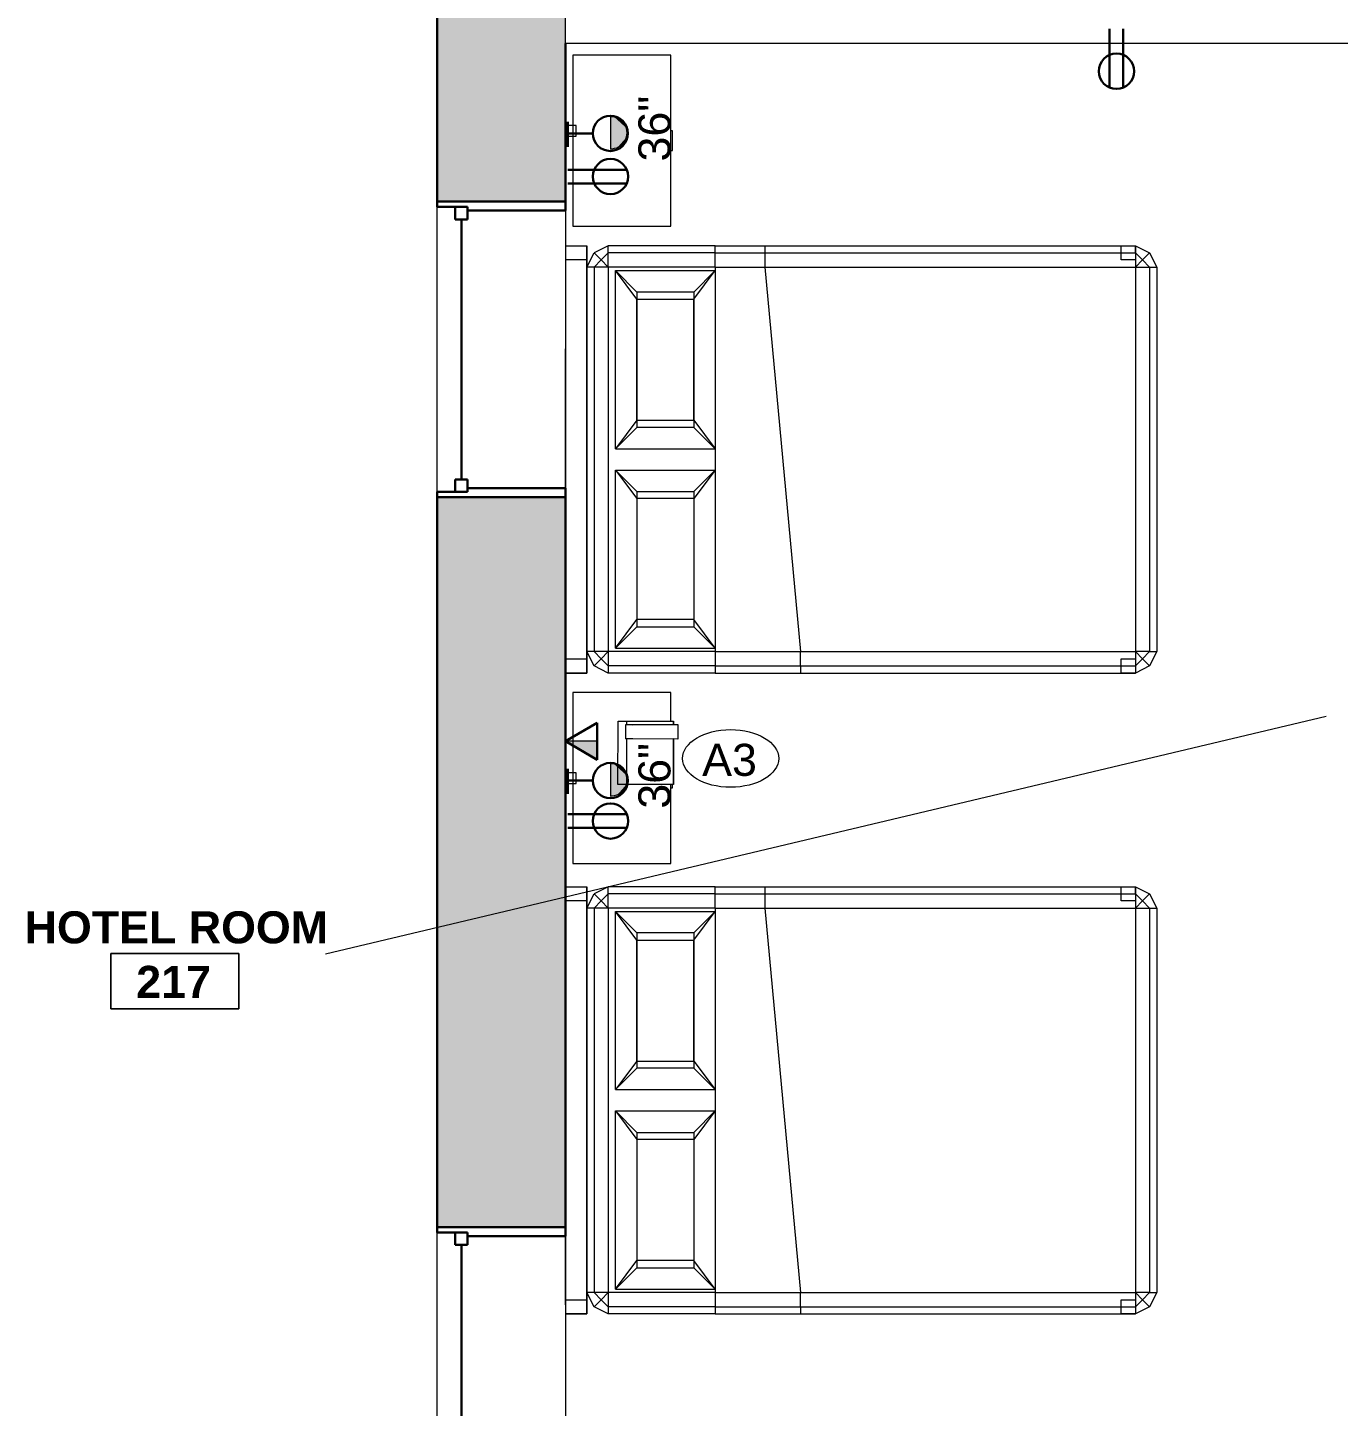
# Model space of a CAD drawing. Header units: inches. Extents: x -1176 to 1507, y -2563 to 978.
# Drawn here: x -1092.6 to -908.6, y -987.6 to -794 of the extents above; entities that cross this region are included whole.
import ezdxf

# ---------------------------------------------------------------- set-up
doc = ezdxf.new("R2010")
doc.units = ezdxf.units.IN
doc.header["$MEASUREMENT"] = 0
for name, color, linetype, lineweight in [('A-ANNO-NOTE', 131, 'Continuous', 40), ('A-AREA-IDEN', 2, 'Continuous', 9), ('A-GLAZ', 151, 'Continuous', 18), ('A-WALL', 113, 'Continuous', 18), ('A-WALL-PATT', 111, 'Continuous', 18), ('E-ELEC-FIXT', 91, 'Continuous', 9), ('G-IMPT', 8, 'Continuous', 9), ('I-FURN', 30, 'Continuous', 9), ('Q-SPCQ', 91, 'Continuous', 9), ('Q-SPCQ-IDEN', 132, 'Continuous', 9)]:
    doc.layers.add(name, color=color, linetype=linetype, lineweight=lineweight)
doc.styles.add('Arial', font='arial.ttf', dxfattribs={"height": 4.5})
doc.styles.add('Swis721 Lt BT', font='swissl.ttf', dxfattribs={"height": 4.5})
doc.styles.add('Swis721 Lt BT_B', font='', dxfattribs={"height": 4.5})
doc.styles.get('Swis721 Lt BT_B').set_extended_font_data('Swis721 Lt BT', bold=True)

# ---------------------------------------------------------------- blocks, each defined once
blk = doc.blocks.new('Double Hung - medium 5ft 3_51_2_-6826450-2nd Floor Power _ Signal')
at = {"layer": 'A-GLAZ', "color": 8, "lineweight": 30}
for p, q in [((-20.75, 9), (-20, 9)), ((-20, 4.75), (-20, 9)), ((20, 4.75), (20, 9)), ((20.75, 9), (20, 9)), ((-20, 6.5), (-20, 4.75)), ((-20, 6.5), (-18.25, 6.5)), ((-18.25, 6.5), (-18.25, 4.75)), ((18.25, 6.5), (18.25, 4.75)), ((20, 6.5), (18.25, 6.5)), ((20, 6.5), (20, 4.75)), ((-20, 4.75), (-18.25, 4.75)), ((-20, 4.75), (-19.5, 4.75)), ((-19.5, -9), (-19.5, 4.75)), ((-18.25, 5.625), (18.25, 5.625)), ((20, 4.75), (18.25, 4.75)), ((19.5, 4.75), (20, 4.75)), ((19.5, 4.75), (19.5, -9)), ((-19.5, -9), (-20.75, -9)), ((19.5, -9), (20.75, -9))]:
    blk.add_line(p, q, dxfattribs=at)
blk = doc.blocks.new('Bed_762 - 12ZBED04_dwg-6546853-2nd Floor Power _ Signal')
at = {"layer": 'G-IMPT'}
for p, q in [((0, 60), (3, 60)), ((0, 60), (3, 60)), ((0, 60), (3, 60)), ((0, 60), (3, 60)), ((3, 60), (3, 0)), ((3, 60), (3, 58)), ((3, 60), (3, 58)), ((3, 57), (3, 60)), ((3, 60), (3, 0)), ((3, 57), (4, 59)), ((3, 57), (4, 59)), ((6, 60), (4, 59)), ((6, 60), (4, 59)), ((5, 58), (4, 59)), ((6, 59), (5, 58)), ((21, 60), (6, 60)), ((21, 60), (6, 60)), ((6, 59), (6, 60)), ((6, 57), (6, 59)), ((21, 59), (6, 59)), ((21, 60), (28, 60)), ((21, 60), (28, 60)), ((21, 59), (21, 60)), ((21, 57), (21, 59)), ((21, 59), (28, 59)), ((28, 60), (80, 60)), ((28, 60), (80, 60)), ((28, 60), (28, 59)), ((28, 59), (28, 57)), ((28, 59), (80, 59)), ((78, 58), (78, 60)), ((78, 58), (78, 60)), ((78, 60), (80, 60)), ((78, 60), (80, 60)), ((80, 60), (82, 59)), ((80, 60), (82, 59)), ((80, 59), (80, 60)), ((80, 60), (80, 58)), ((80, 60), (80, 58)), ((80, 59), (80, 57)), ((80, 59), (81, 58)), ((81, 58), (82, 59)), ((82, 59), (83, 57)), ((82, 59), (83, 57)), ((3, 58), (0, 58)), ((3, 58), (0, 58)), ((3, 57), (3, 3)), ((3, 57), (3, 3)), ((4, 57), (3, 57)), ((3, 3), (3, 57)), ((4, 57), (5, 58)), ((6, 57), (4, 57)), ((4, 57), (4, 3)), ((6, 57), (5, 58)), ((21, 57), (6, 57)), ((6, 57), (6, 3)), ((7, 31.5), (7, 56.5)), ((7, 56.5), (21, 56.5)), ((7, 56.5), (10, 53.5)), ((10, 52.5), (7, 56.5)), ((21, 56.5), (18, 53.5)), ((18, 52.5), (21, 56.5)), ((21, 57), (21, 56.5)), ((21, 57), (28, 57)), ((21, 56.5), (21, 31.5)), ((21, 56.5), (21, 31.5)), ((28, 57), (33, 3)), ((28, 57), (80, 57)), ((80, 58), (78, 58)), ((80, 58), (78, 58)), ((80, 57), (81, 58)), ((80, 57), (82, 57)), ((80, 57), (80, 3)), ((81, 58), (82, 57)), ((82, 57), (83, 57)), ((82, 57), (82, 3)), ((83, 57), (83, 3)), ((83, 57), (83, 3)), ((10, 53.5), (10, 52.5)), ((18, 53.5), (10, 53.5)), ((10, 52.5), (10, 35.5)), ((10, 35.5), (10, 52.5)), ((10, 52.5), (18, 52.5)), ((18, 53.5), (18, 52.5)), ((18, 52.5), (18, 35.5)), ((18, 35.5), (18, 52.5)), ((0, 45.5), (0, 1.27)), ((0, 1.27), (0, 45.5)), ((10, 35.5), (7, 31.5)), ((10, 35.5), (10, 34.5)), ((10, 35.5), (18, 35.5)), ((18, 35.5), (18, 34.5)), ((18, 35.5), (21, 31.5)), ((7, 31.5), (10, 34.5)), ((18, 34.5), (10, 34.5)), ((21, 31.5), (18, 34.5)), ((7, 31.5), (21, 31.5)), ((21, 31.5), (21, 28.5)), ((7, 3.5), (7, 28.5)), ((7, 28.5), (21, 28.5)), ((10, 25.5), (7, 28.5)), ((7, 28.5), (10, 24.5)), ((18, 25.5), (21, 28.5)), ((21, 28.5), (18, 24.5)), ((21, 28.5), (21, 3.5)), ((21, 28.5), (21, 3.5)), ((10, 25.5), (18, 25.5)), ((10, 25.5), (10, 24.5)), ((18, 25.5), (18, 24.5)), ((10, 24.5), (10, 7.5)), ((18, 24.5), (10, 24.5)), ((10, 24.5), (10, 7.5)), ((18, 24.5), (18, 7.5)), ((18, 24.5), (18, 7.5)), ((7, 3.5), (10, 7.5)), ((10, 6.5), (7, 3.5)), ((10, 7.5), (10, 6.5)), ((18, 7.5), (10, 7.5)), ((10, 6.5), (18, 6.5)), ((18, 7.5), (18, 6.5)), ((21, 3.5), (18, 7.5)), ((21, 3.5), (18, 6.5)), ((0, 2), (3, 2)), ((0, 2), (3, 2)), ((4, 1), (3, 3)), ((4, 1), (3, 3)), ((4, 3), (3, 3)), ((3, 0), (3, 3)), ((3, 2), (3, 0)), ((3, 2), (3, 0)), ((6, 3), (4, 3)), ((5, 2), (4, 3)), ((5, 2), (4, 1)), ((6, 3), (5, 2)), ((6, 1), (5, 2)), ((21, 3), (6, 3)), ((6, 3), (6, 1)), ((7, 3.5), (21, 3.5)), ((21, 3.5), (21, 3)), ((21, 3), (21, 1)), ((21, 3), (33, 3)), ((33, 1), (33, 3)), ((33, 3), (80, 3)), ((78, 0), (78, 2)), ((78, 0), (78, 2)), ((78, 2), (80, 2)), ((78, 2), (80, 2)), ((82, 3), (80, 3)), ((80, 3), (81, 2)), ((80, 3), (80, 1)), ((81, 2), (80, 1)), ((80, 2), (80, 0)), ((80, 2), (80, 0)), ((82, 3), (81, 2)), ((81, 2), (82, 1)), ((83, 3), (82, 1)), ((83, 3), (82, 1)), ((82, 3), (83, 3)), ((3, 0), (0, 0)), ((6, 0), (4, 1)), ((6, 0), (4, 1)), ((21, 1), (6, 1)), ((6, 1), (6, 0)), ((21, 0), (6, 0)), ((21, 1), (21, 0)), ((21, 1), (33, 1)), ((21, 0), (33, 0)), ((33, 1), (33, 0)), ((33, 1), (80, 1)), ((33, 0), (80, 0)), ((82, 1), (80, 0)), ((82, 1), (80, 0)), ((80, 1), (80, 0)), ((0, 0), (3, 0)), ((3, 0), (0, 0)), ((3, 0), (0, 0)), ((21, 0), (6, 0)), ((21, 0), (33, 0)), ((33, 0), (80, 0)), ((80, 0), (78, 0)), ((80, 0), (78, 0))]:
    blk.add_line(p, q, dxfattribs=at)
blk = doc.blocks.new('Bed_762 - Bed_762-6546859-2nd Floor Power _ Signal')
blk.add_blockref('Bed_762 - 12ZBED04_dwg-6546853-2nd Floor Power _ Signal', (0, 0))
blk = doc.blocks.new('Bed_Side_Table_5122 - T-4-6544423-2nd Floor Power _ Signal')
at = {"layer": 'I-FURN'}
for p, q in [((12, 3.99), (-12, 3.99)), ((-12, 3.99), (-12, -9.79)), ((12, -9.79), (12, 3.99)), ((-12, -9.79), (-1.38, -9.79)), ((-1.38, -9.79), (-1.38, -10)), ((-1.38, -9.79), (1.38, -9.79)), ((-1.38, -10), (1.38, -10)), ((1.38, -10), (1.38, -9.79)), ((1.38, -9.79), (12, -9.79))]:
    blk.add_line(p, q, dxfattribs=at)
blk = doc.blocks.new('Bed_Side_Table_5122 - T-4-V39-2nd Floor Power _ Signal')
at = {"layer": 'I-FURN'}
for p, q in [((12, 3.99), (-12, 3.99)), ((-12, 3.99), (-12, -9.79)), ((12, -9.79), (12, 3.99)), ((-12, -9.79), (-1.38, -9.79)), ((-1.38, -9.79), (-1.38, -10)), ((-1.38, -9.79), (-0.9, -9.79)), ((-1.38, -10), (-0.9, -10)), ((7.98, -9.79), (12, -9.79))]:
    blk.add_line(p, q, dxfattribs=at)
blk = doc.blocks.new('Speaker_Phone_6931 - Phone-7340356-2nd Floor Power _ Signal')
at = {"layer": 'Q-SPCQ'}
for p, q in [((-14.18, -4.45), (-5.3, -4.45)), ((-14.18, -12.24), (-14.18, -4.45)), ((-14.18, -4.45), (-5.3, -4.45)), ((-14.18, -12.24), (-14.18, -4.45)), ((-14.18, -5.69), (-7.79, -5.69)), ((-7.79, -6.51), (-7.79, -5.51)), ((-5.79, -5.51), (-7.79, -5.51)), ((-7.79, -12.85), (-7.79, -5.69)), ((-5.79, -5.51), (-5.79, -6.51)), ((-5.79, -5.69), (-5.3, -5.69)), ((-5.77, -5.69), (-5.77, -12.85)), ((-5.3, -4.45), (-5.3, -12.24)), ((-5.3, -4.45), (-5.3, -12.24)), ((-7.79, -12.24), (-14.18, -12.24)), ((-14.18, -12.24), (-7.79, -12.24)), ((-7.79, -12.85), (-7.79, -12.24)), ((-5.77, -12.85), (-7.79, -12.85)), ((-5.77, -12.85), (-7.79, -12.85)), ((-5.79, -12.24), (-5.3, -12.24)), ((-5.77, -12.24), (-5.77, -12.85)), ((-5.3, -12.24), (-5.77, -12.24))]:
    blk.add_line(p, q, dxfattribs=at)
blk = doc.blocks.new('PS - USB Outlet - USB Outlet-V151-2nd Floor Power _ Signal')
at = {"layer": 'E-ELEC-FIXT'}
for p, q in [((0.75, 1.5), (-0.75, 1.5)), ((-0.75, 1.5), (-0.75, 1.01)), ((-0.75, 1.01), (-0.75, 0)), ((0.75, 1.01), (0.75, 1.5)), ((0.75, 0), (0.75, 1.01))]:
    blk.add_line(p, q, dxfattribs=at)
blk = doc.blocks.new('Appliance_Specialty Equipment Tag - Standard-3515593-2nd Floor Power _ Signal')
at = {"layer": 'Q-SPCQ-IDEN'}
blk.add_ellipse((-0.0499, 0.0037), major_axis=(-0.1406, 0), ratio=0.600473, dxfattribs=at)
blk = doc.blocks.new('Room Tag - Room Name and Number-3379422-2nd Floor Power _ Signal')
at = {"layer": 'A-AREA-IDEN'}
for p, q in [((-0.1881, -0.1636), (-0.1881, -0.0018)), ((-0.1881, -0.0018), (0.1869, -0.0018)), ((0.1869, -0.0018), (-0.1881, -0.0018)), ((-0.1881, -0.0018), (-0.1881, -0.1636)), ((0.1869, -0.0018), (0.1869, -0.1636)), ((0.1869, -0.1636), (0.1869, -0.0018)), ((0.1869, -0.1636), (-0.1881, -0.1636)), ((-0.1881, -0.1636), (0.1869, -0.1636))]:
    blk.add_line(p, q, dxfattribs=at)

msp = doc.modelspace()

# ---------------------------------------------------------------- hatches: boundary and pattern name
at = {"layer": 'A-ANNO-NOTE', "lineweight": 9}
for points in [[(-1010.22, -810.96), (-1010.69, -806.51), (-1010.77, -806.51)], [(-1010.77, -811.01), (-1010.22, -810.96), (-1010.77, -806.51)], [(-1010.22, -810.96), (-1010.22, -806.56), (-1010.69, -806.51)], [(-1008.53, -808.09), (-1009.35, -806.95), (-1010.22, -806.56)], [(-1009.35, -806.95), (-1009.76, -806.71), (-1010.22, -806.56)], [(-1010.22, -810.96), (-1008.53, -808.09), (-1010.22, -806.56)], [(-1008.8, -807.52), (-1009.16, -807.1), (-1009.35, -806.95)], [(-1008.72, -807.66), (-1008.8, -807.52), (-1009.35, -806.95)], [(-1008.53, -808.09), (-1008.72, -807.66), (-1009.35, -806.95)], [(-1008.8, -807.52), (-1009, -807.27), (-1009.16, -807.1)], [(-1010.22, -810.96), (-1009.76, -810.82), (-1008.53, -808.09)], [(-1009.76, -810.82), (-1008.53, -809.43), (-1008.53, -808.09)], [(-1008.53, -808.09), (-1008.55, -808.02), (-1008.72, -807.66)], [(-1008.43, -808.64), (-1008.44, -808.48), (-1008.53, -808.09)], [(-1008.53, -809.43), (-1008.43, -808.64), (-1008.53, -808.09)], [(-1008.53, -809.43), (-1008.43, -808.88), (-1008.43, -808.64)], [(-1010.69, -811.01), (-1010.53, -811.01), (-1010.22, -810.96)], [(-1010.22, -810.96), (-1010.14, -810.95), (-1009.76, -810.82)], [(-1009.76, -810.82), (-1008.72, -809.87), (-1008.53, -809.43)], [(-1009.76, -810.82), (-1008.8, -810), (-1008.72, -809.87)], [(-1009.76, -810.82), (-1009.16, -810.43), (-1008.8, -810)], [(-1009.76, -810.82), (-1009.62, -810.75), (-1009.22, -810.48)], [(-1009.62, -810.75), (-1009.41, -810.62), (-1009.22, -810.48)], [(-1012.6, -896.8), (-1012.6, -894.22), (-1017.06, -894.22), (-1012.79, -896.68)], [(-1010.22, -901.84), (-1010.69, -897.39), (-1010.77, -897.39)], [(-1010.77, -901.89), (-1010.22, -901.84), (-1010.77, -897.39)], [(-1010.22, -901.84), (-1010.22, -897.44), (-1010.69, -897.39)], [(-1008.53, -898.97), (-1009.35, -897.82), (-1010.22, -897.44)], [(-1009.35, -897.82), (-1009.76, -897.58), (-1010.22, -897.44)], [(-1010.22, -901.84), (-1008.53, -898.97), (-1010.22, -897.44)], [(-1008.8, -898.4), (-1009.16, -897.98), (-1009.35, -897.82)], [(-1008.72, -898.53), (-1008.8, -898.4), (-1009.35, -897.82)], [(-1008.53, -898.97), (-1008.72, -898.53), (-1009.35, -897.82)], [(-1008.8, -898.4), (-1009, -898.15), (-1009.16, -897.98)], [(-1010.22, -901.84), (-1009.76, -901.69), (-1008.53, -898.97)], [(-1009.76, -901.69), (-1008.53, -900.31), (-1008.53, -898.97)], [(-1009.76, -901.69), (-1008.72, -900.75), (-1008.53, -900.31)], [(-1008.53, -898.97), (-1008.55, -898.9), (-1008.72, -898.53)], [(-1008.43, -899.52), (-1008.44, -899.36), (-1008.53, -898.97)], [(-1008.43, -899.76), (-1008.43, -899.52), (-1008.53, -898.97)], [(-1008.53, -900.31), (-1008.43, -899.76), (-1008.53, -898.97)], [(-1010.69, -901.89), (-1010.53, -901.88), (-1010.22, -901.84)], [(-1010.22, -901.84), (-1010.14, -901.82), (-1009.76, -901.69)], [(-1009.76, -901.69), (-1008.8, -900.88), (-1008.72, -900.75)], [(-1009.76, -901.69), (-1009.16, -901.3), (-1008.8, -900.88)], [(-1009.76, -901.69), (-1009.62, -901.62), (-1009.22, -901.36)], [(-1009.62, -901.62), (-1009.41, -901.5), (-1009.22, -901.36)]]:
    msp.add_hatch(color=256, dxfattribs=at).paths.add_polyline_path(points, flags=0)
at = {"layer": 'A-WALL-PATT'}
h = msp.add_hatch(color=250, dxfattribs=at)
h.paths.add_polyline_path([(-1017.06, -1275.19), (-1017.06, -1210.94), (-1035.06, -1210.94), (-1035.06, -1275.19)], flags=0)
h.paths.add_polyline_path([(-1017.06, -1169.44), (-1017.06, -1003.94), (-1035.06, -1003.94), (-1035.06, -1169.44)], flags=0)
h.paths.add_polyline_path([(-1035.06, -962.44), (-1017.06, -962.44), (-1017.06, -859.94), (-1035.06, -859.94), (-1035.06, -957.94)], flags=0)
h.paths.add_polyline_path([(-1017.95, -818.44), (-1017.06, -818.44), (-1017.06, -715.94), (-1035.06, -715.94), (-1035.06, -818.44)], flags=0)
h.paths.add_polyline_path([(-1017.95, -674.44), (-1017.06, -674.44), (-1017.06, -567.94), (-1035.06, -567.94), (-1035.06, -674.44)], flags=0)
h.paths.add_polyline_path([(-1017.95, -534.44), (-1017.06, -534.44), (-1017.06, -425.69), (-1035.06, -425.69), (-1035.06, -534.44)], flags=0)
h.paths.add_polyline_path([(-1017.95, -388.69), (-1017.06, -388.69), (-1017.06, -275.19), (-1035.06, -275.19), (-1035.06, -388.69)], flags=0)
h.paths.add_polyline_path([(-1017.95, -239.19), (-1017.06, -239.19), (-1017.06, -119.5), (-1035.06, -119.5), (-1035.06, -239.19)], flags=0)
h.paths.add_polyline_path([(-1017.06, -83.5), (-1017.06, 16.25), (-1035.06, 16.25), (-1035.06, -83.5)], flags=0)

# ---------------------------------------------------------------- linework, layer by layer
at = {"layer": 'A-ANNO-NOTE', "lineweight": 30}
for p, q in [((-940.67, -794.15), (-940.67, -802.41)), ((-938.76, -794.15), (-938.76, -802.41)), ((-1016.75, -807.21), (-1016.75, -810.72)), ((-1016.75, -808.85), (-1013.24, -808.85)), ((-1016.74, -813.95), (-1008.47, -813.95)), ((-1016.74, -815.87), (-1008.47, -815.87)), ((-1017.06, -894.22), (-1012.6, -891.64)), ((-1012.6, -891.64), (-1012.6, -896.8)), ((-1017.06, -894.22), (-1012.6, -896.8)), ((-1016.75, -898.09), (-1016.75, -901.59)), ((-1016.75, -899.72), (-1013.24, -899.72)), ((-1016.74, -904.45), (-1008.47, -904.45)), ((-1016.74, -906.37), (-1008.47, -906.37))]:
    msp.add_line(p, q, dxfattribs=at)
at = {"layer": 'A-ANNO-NOTE', "lineweight": 9}
for p, q in [((-1010.77, -806.51), (-1010.77, -811.01)), ((-1017.06, -894.22), (-1012.6, -896.8)), ((-1012.6, -894.22), (-1017.06, -894.22)), ((-1012.6, -896.8), (-1012.6, -894.22)), ((-1010.77, -897.39), (-1010.77, -901.89))]:
    msp.add_line(p, q, dxfattribs=at)
at = {"layer": 'A-ANNO-NOTE', "lineweight": 30}
for centre, radius in [((-939.71, -800.13), 2.48), ((-1010.77, -808.85), 2.48), ((-1010.75, -814.91), 2.47), ((-1010.77, -899.73), 2.47), ((-1010.75, -905.41), 2.48)]:
    msp.add_circle(centre, radius, dxfattribs=at)
at = {"layer": 'A-ANNO-NOTE', "lineweight": 9}
for centre in [(-1010.68, -808.76), (-1010.68, -899.64)]:
    msp.add_arc(centre, 2.25, 267.6427, 92.3573, dxfattribs=at)
at = {"layer": 'A-AREA-IDEN'}
msp.add_line((-910.26, -890.72), (-1050.75, -924.13), dxfattribs=at)
at = {"layer": 'A-WALL', "color": 8, "lineweight": 30}
for p, q in [((-1035.06, -715.94), (-1035.06, -818.44)), ((-1017.06, -796.22), (-1017.06, -818.44)), ((-1035.06, -818.44), (-1017.06, -818.44)), ((-1035.06, -859.94), (-1035.06, -962.44)), ((-1035.06, -859.94), (-1017.06, -859.94)), ((-1017.06, -859.94), (-1017.06, -962.44)), ((-1035.06, -962.44), (-1017.06, -962.44))]:
    msp.add_line(p, q, dxfattribs=at)
at = {"layer": 'A-WALL'}
for p, q in [((-1017.06, -796.22), (-1017.06, -787.22)), ((-871.8, -796.22), (-1017.06, -796.22))]:
    msp.add_line(p, q, dxfattribs=at)
at = {"layer": 'A-WALL', "lineweight": 9}
for p, q in [((-1035.06, -859.94), (-1035.06, -818.44)), ((-1017.06, -818.44), (-1017.06, -859.94)), ((-1035.06, -1003.94), (-1035.06, -962.44)), ((-1017.06, -962.44), (-1017.06, -1003.94))]:
    msp.add_line(p, q, dxfattribs=at)

# ---------------------------------------------------------------- block references
at = {"layer": 'A-AREA-IDEN', "xscale": 47.99999999999997, "yscale": 47.99999999999997, "zscale": 47.99999999999997}
msp.add_blockref('Room Tag - Room Name and Number-3379422-2nd Floor Power _ Signal', (-1071.88, -923.95), dxfattribs=at)
at = {"layer": 'A-GLAZ', "rotation": 89.99999999999991}
for p in [(-1026.06, -839.19), (-1026.06, -983.19)]:
    msp.add_blockref('Double Hung - medium 5ft 3_51_2_-6826450-2nd Floor Power _ Signal', p, dxfattribs=at)
at = {"layer": 'E-ELEC-FIXT'}
for p, rotation in [((-1017.06, -808.5), 270), ((-1017.06, -899.38), 270.0000000000011)]:
    msp.add_blockref('PS - USB Outlet - USB Outlet-V151-2nd Floor Power _ Signal', p, dxfattribs=dict(at, rotation=rotation))
at = {"layer": 'I-FURN', "rotation": 90.00000000000017}
for name, p in [('Bed_Side_Table_5122 - T-4-6544423-2nd Floor Power _ Signal', (-1012.06, -809.88)), ('Bed_Side_Table_5122 - T-4-V39-2nd Floor Power _ Signal', (-1012.06, -899.38))]:
    msp.add_blockref(name, p, dxfattribs=at)
at = {"layer": 'I-FURN'}
for p in [(-1017.06, -884.63), (-1017.06, -974.63)]:
    msp.add_blockref('Bed_762 - Bed_762-6546859-2nd Floor Power _ Signal', p, dxfattribs=at)
at = {"layer": 'Q-SPCQ', "rotation": 89.8903405775516}
msp.add_blockref('Speaker_Phone_6931 - Phone-7340356-2nd Floor Power _ Signal', (-1014.12, -886.08), dxfattribs=at)
at = {"layer": 'Q-SPCQ-IDEN', "xscale": 47.99999999999997, "yscale": 47.99999999999997, "zscale": 47.99999999999997}
msp.add_blockref('Appliance_Specialty Equipment Tag - Standard-3515593-2nd Floor Power _ Signal', (-991.49, -896.8), dxfattribs=at)

# ---------------------------------------------------------------- texts
at = {"layer": 'A-ANNO-NOTE', "lineweight": 9, "char_height": 4.5, "width": 10.302, "attachment_point": 1, "rotation": 90, "style": 'Swis721 Lt BT'}
for insert in [(-1006.83, -812.8), (-1006.83, -903.68)]:
    msp.add_mtext('36"', dxfattribs=dict(at, insert=insert))
at = {"layer": 'A-AREA-IDEN', "char_height": 4.5, "attachment_point": 1, "style": 'Swis721 Lt BT_B'}
for s, insert, width in [('HOTEL ROOM', (-1093, -918.09), 51.0555), ('217', (-1077.33, -925.75), 12.726)]:
    msp.add_mtext(s, dxfattribs=dict(at, insert=insert, width=width))
at = {"layer": 'Q-SPCQ-IDEN', "insert": (-997.88, -894.57), "char_height": 4.5, "width": 9.393, "attachment_point": 1, "style": 'Arial'}
msp.add_mtext('A3', dxfattribs=at)

doc.saveas('drawing.dxf')
